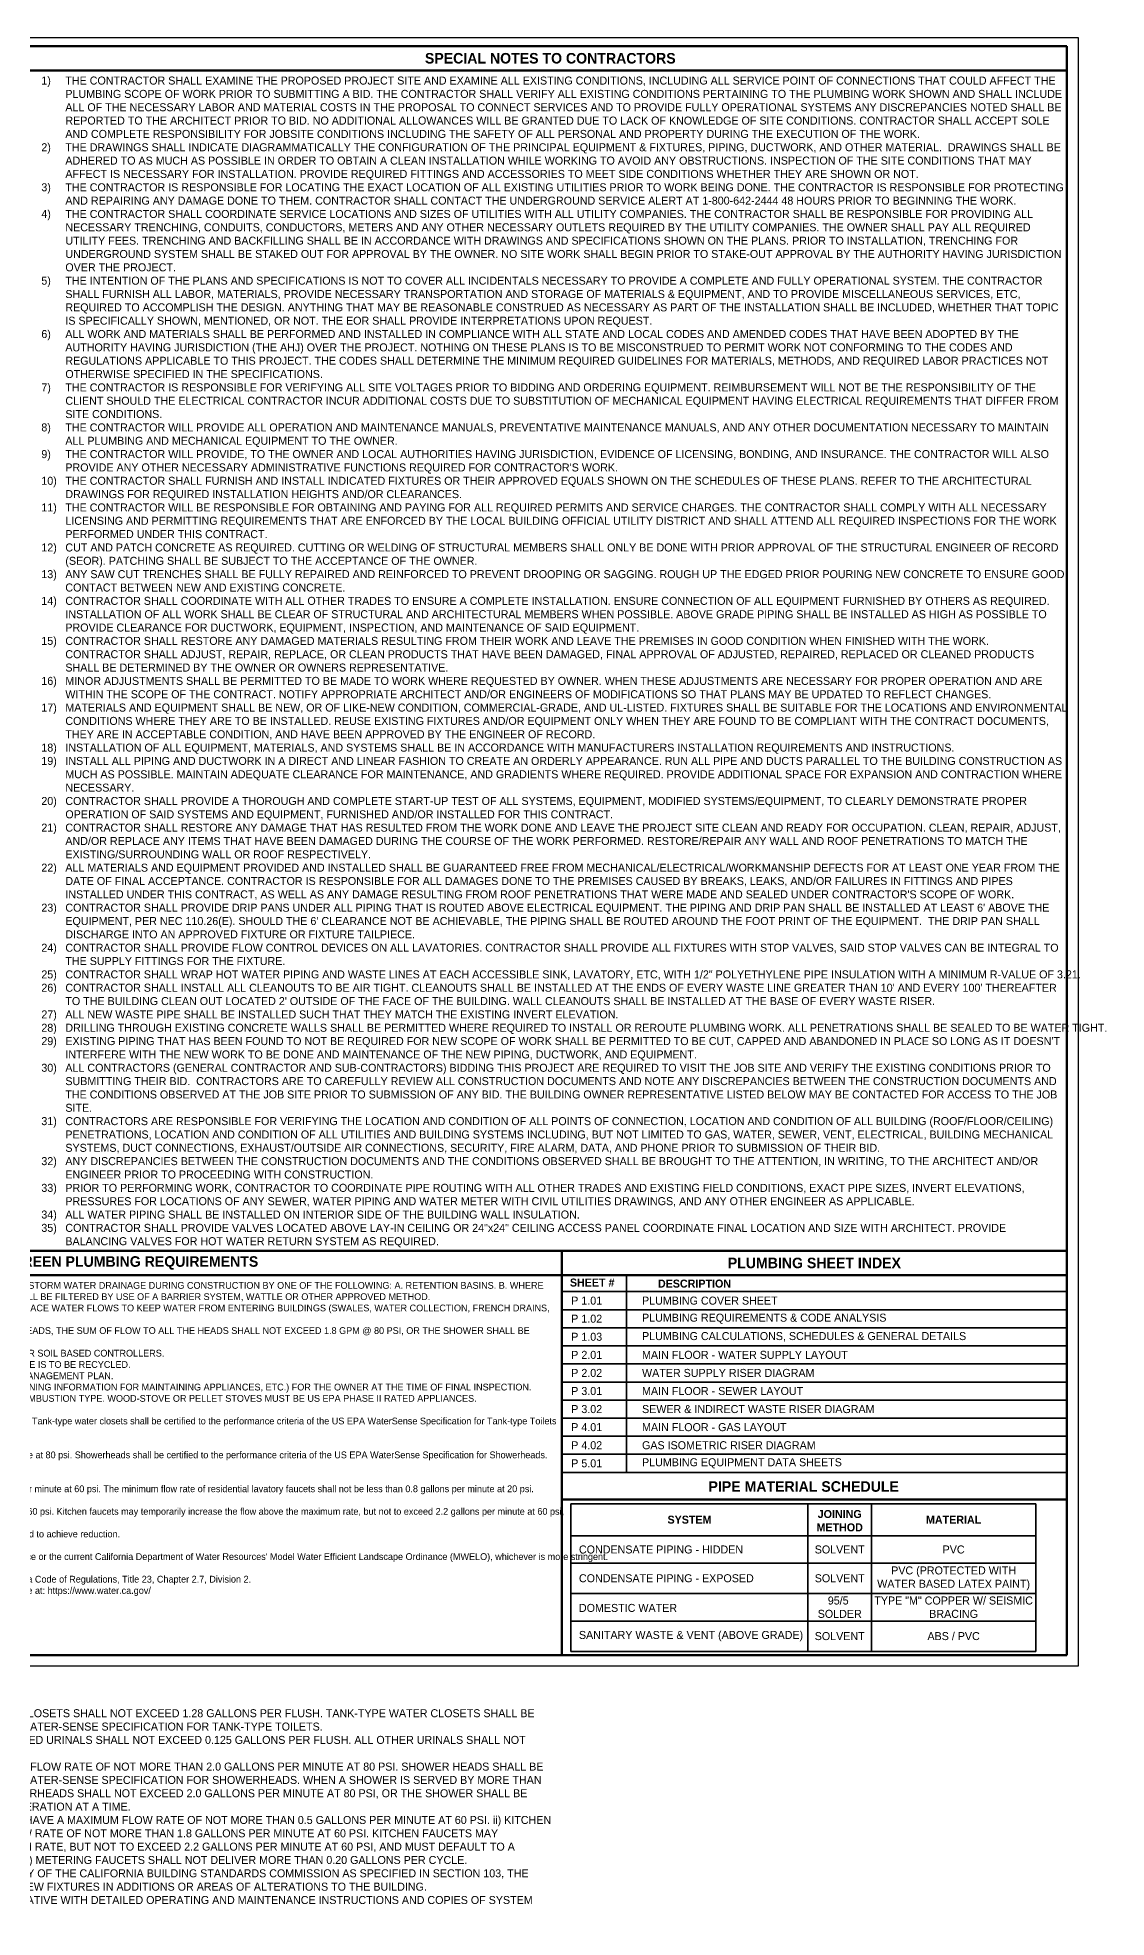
# Model space of a CAD drawing. Header units: inches. Extents: x 2025 to 34930, y -6955 to 4650.
# Drawn here: x 5813 to 6523, y -1845 to -597 of the extents above; entities that cross this region are included whole.
import ezdxf

# ---------------------------------------------------------------- set-up
doc = ezdxf.new("R2010")
doc.units = ezdxf.units.IN
doc.header["$MEASUREMENT"] = 0
doc.layers.get('DEFPOINTS').update_dxf_attribs({"color": 104})
doc.layers.add('PDF-TEXT', color=7, linetype='Continuous', lineweight=35)
doc.styles.add('Century Gothic', font='GOTHIC.TTF', dxfattribs={"height": 5.3125})
doc.styles.add('Century Gothic_B', font='GOTHICB.TTF', dxfattribs={"height": 6.659722})
doc.styles.add('PDF Arial', font='arial.ttf')
doc.styles.add('PDF Arial Bold', font='arialbd.ttf')

msp = doc.modelspace()

# ---------------------------------------------------------------- linework, layer by layer
at = {"layer": 'DEFPOINTS'}
msp.add_lwpolyline([(5035.2, -596.7), (6503.8, -596.7), (6503.8, -1677.8), (5035.2, -1677.8)], close=True, dxfattribs=at)
at = {"layer": 'PDF-TEXT', "color": 42, "lineweight": 100}
for p, q in [((5041.9, -602.5), (6496.3, -602.5)), ((6496.3, -602.5), (6496.3, -1670.6)), ((5041.9, -618.6), (6496.3, -618.6)), ((6496.3, -1402.2), (5574.4, -1402.2)), ((6161.1, -1402.2), (6161.1, -1670.6)), ((6496.3, -1418.2), (5574.4, -1418.2)), ((6496.3, -1567.1), (6161.1, -1567.1)), ((5041.9, -1670.6), (6496.3, -1670.6))]:
    msp.add_line(p, q, dxfattribs=at)
at = {"layer": 'PDF-TEXT'}
for p, q in [((6203.9, -1418.2), (6203.9, -1549.2)), ((6161.1, -1429.2), (6496.3, -1429.2)), ((6161.1, -1441.2), (6496.3, -1441.2)), ((6161.1, -1453.2), (6496.3, -1453.2)), ((6161.1, -1465.2), (6496.3, -1465.2)), ((6161.1, -1477.2), (6496.3, -1477.2)), ((6161.1, -1489.2), (6496.3, -1489.2)), ((6161.1, -1501.2), (6496.3, -1501.2)), ((6161.1, -1513.2), (6496.3, -1513.2)), ((6161.1, -1525.2), (6496.3, -1525.2)), ((6161.1, -1537.2), (6496.3, -1537.2)), ((6161.1, -1549.2), (6496.3, -1549.2)), ((6167.1, -1570), (6475.7, -1570)), ((6167.1, -1570), (6167.1, -1668)), ((6324.4, -1570), (6324.4, -1668)), ((6366.6, -1570), (6366.6, -1668)), ((6475.7, -1570), (6475.7, -1668)), ((6167.1, -1591.2), (6475.7, -1591.2)), ((6167.1, -1609.5), (6475.7, -1609.5)), ((6167.1, -1629.6), (6475.7, -1629.6)), ((6167.1, -1647.9), (6475.7, -1647.9)), ((6167.1, -1668), (6475.7, -1668))]:
    msp.add_line(p, q, dxfattribs=at)

# ---------------------------------------------------------------- texts
at = {"layer": 'PDF-TEXT', "color": 42, "char_height": 7, "attachment_point": 5, "style": 'Century Gothic_B'}
for s, insert, width in [('SPECIAL NOTES TO CONTRACTORS', (6153.4, -610.5), 685.886), ('GALGREEN PLUMBING REQUIREMENTS', (5867.8, -1410.2), 586.784), ('PLUMBING SHEET INDEX', (6328.7, -1410.2), 335.172), ('PIPE MATERIAL SCHEDULE', (6321.6, -1558.6), 356.817)]:
    msp.add_mtext(s, dxfattribs=dict(at, insert=insert, width=width))
at = {"layer": 'PDF-TEXT'}
for s, insert, char_height, width, attachment_point, style in [('\\pxi-3,l3,t3;1)^ITHE CONTRACTOR SHALL EXAMINE THE PROPOSED PROJECT SITE AND EXAMINE ALL EXISTING CONDITIONS, INCLUDING ALL SERVICE POINT OF CONNECTIONS THAT COULD AFFECT THE PLUMBING SCOPE OF WORK PRIOR TO SUBMITTING A BID. THE CONTRACTOR SHALL VERIFY ALL EXISTING CONDITIONS PERTAINING TO THE PLUMBING WORK SHOWN AND SHALL INCLUDE ALL OF THE NECESSARY LABOR AND MATERIAL COSTS IN THE PROPOSAL TO CONNECT SERVICES AND TO PROVIDE FULLY OPERATIONAL SYSTEMS ANY DISCREPANCIES NOTED SHALL BE REPORTED TO THE ARCHITECT PRIOR TO BID. NO ADDITIONAL ALLOWANCES WILL BE GRANTED DUE TO LACK OF KNOWLEDGE OF SITE CONDITIONS. CONTRACTOR SHALL ACCEPT SOLE AND COMPLETE RESPONSIBILITY FOR JOBSITE CONDITIONS INCLUDING THE SAFETY OF ALL PERSONAL AND PROPERTY DURING THE EXECUTION OF THE WORK.\\P2)^ITHE DRAWINGS SHALL INDICATE DIAGRAMMATICALLY THE CONFIGURATION OF THE PRINCIPAL EQUIPMENT & FIXTURES, PIPING, DUCTWORK, AND OTHER MATERIAL.  DRAWINGS SHALL BE ADHERED TO AS MUCH AS POSSIBLE IN ORDER TO OBTAIN A CLEAN INSTALLATION WHILE WORKING TO AVOID ANY OBSTRUCTIONS. INSPECTION OF THE SITE CONDITIONS THAT MAY AFFECT IS NECESSARY FOR INSTALLATION. PROVIDE REQUIRED FITTINGS AND ACCESSORIES TO MEET SIDE CONDITIONS WHETHER THEY ARE SHOWN OR NOT.\\P3)^ITHE CONTRACTOR IS RESPONSIBLE FOR LOCATING THE EXACT LOCATION OF ALL EXISTING UTILITIES PRIOR TO WORK BEING DONE. THE CONTRACTOR IS RESPONSIBLE FOR PROTECTING AND REPAIRING ANY DAMAGE DONE TO THEM. CONTRACTOR SHALL CONTACT THE UNDERGROUND SERVICE ALERT AT 1-800-642-2444 48 HOURS PRIOR TO BEGINNING THE WORK.\\P4)^ITHE CONTRACTOR SHALL COORDINATE SERVICE LOCATIONS AND SIZES OF UTILITIES WITH ALL UTILITY COMPANIES. THE CONTRACTOR SHALL BE RESPONSIBLE FOR PROVIDING ALL NECESSARY TRENCHING, CONDUITS, CONDUCTORS, METERS AND ANY OTHER NECESSARY OUTLETS REQUIRED BY THE UTILITY COMPANIES. THE OWNER SHALL PAY ALL REQUIRED UTILITY FEES. TRENCHING AND BACKFILLING SHALL BE IN ACCORDANCE WITH DRAWINGS AND SPECIFICATIONS SHOWN ON THE PLANS. PRIOR TO INSTALLATION, TRENCHING FOR UNDERGROUND SYSTEM SHALL BE STAKED OUT FOR APPROVAL BY THE OWNER. NO SITE WORK SHALL BEGIN PRIOR TO STAKE-OUT APPROVAL BY THE AUTHORITY HAVING JURISDICTION OVER THE PROJECT.\\P5)^ITHE INTENTION OF THE PLANS AND SPECIFICATIONS IS NOT TO COVER ALL INCIDENTALS NECESSARY TO PROVIDE A COMPLETE AND FULLY OPERATIONAL SYSTEM. THE CONTRACTOR SHALL FURNISH ALL LABOR, MATERIALS, PROVIDE NECESSARY TRANSPORTATION AND STORAGE OF MATERIALS & EQUIPMENT, AND TO PROVIDE MISCELLANEOUS SERVICES, ETC, REQUIRED TO ACCOMPLISH THE DESIGN. ANYTHING THAT MAY BE REASONABLE CONSTRUED AS NECESSARY AS PART OF THE INSTALLATION SHALL BE INCLUDED, WHETHER THAT TOPIC IS SPECIFICALLY SHOWN, MENTIONED, OR NOT. THE EOR SHALL PROVIDE INTERPRETATIONS UPON REQUEST.\\P6)^IALL WORK AND MATERIALS SHALL BE PERFORMED AND INSTALLED IN COMPLIANCE WITH ALL STATE AND LOCAL CODES AND AMENDED CODES THAT HAVE BEEN ADOPTED BY THE AUTHORITY HAVING JURISDICTION (THE AHJ) OVER THE PROJECT. NOTHING ON THESE PLANS IS TO BE MISCONSTRUED TO PERMIT WORK NOT CONFORMING TO THE CODES AND REGULATIONS APPLICABLE TO THIS PROJECT. THE CODES SHALL DETERMINE THE MINIMUM REQUIRED GUIDELINES FOR MATERIALS, METHODS, AND REQUIRED LABOR PRACTICES NOT OTHERWISE SPECIFIED IN THE SPECIFICATIONS.\\P7)^ITHE CONTRACTOR IS RESPONSIBLE FOR VERIFYING ALL SITE VOLTAGES PRIOR TO BIDDING AND ORDERING EQUIPMENT. REIMBURSEMENT WILL NOT BE THE RESPONSIBILITY OF THE CLIENT SHOULD THE ELECTRICAL CONTRACTOR INCUR ADDITIONAL COSTS DUE TO SUBSTITUTION OF MECHANICAL EQUIPMENT HAVING ELECTRICAL REQUIREMENTS THAT DIFFER FROM SITE CONDITIONS.\\P8)^ITHE CONTRACTOR WILL PROVIDE ALL OPERATION AND MAINTENANCE MANUALS, PREVENTATIVE MAINTENANCE MANUALS, AND ANY OTHER DOCUMENTATION NECESSARY TO MAINTAIN ALL PLUMBING AND MECHANICAL EQUIPMENT TO THE OWNER.\\P9)^ITHE CONTRACTOR WILL PROVIDE, TO THE OWNER AND LOCAL AUTHORITIES HAVING JURISDICTION, EVIDENCE OF LICENSING, BONDING, AND INSURANCE. THE CONTRACTOR WILL ALSO PROVIDE ANY OTHER NECESSARY ADMINISTRATIVE FUNCTIONS REQUIRED FOR CONTRACTOR\'S WORK.\\P10)^ITHE CONTRACTOR SHALL FURNISH AND INSTALL INDICATED FIXTURES OR THEIR APPROVED EQUALS SHOWN ON THE SCHEDULES OF THESE PLANS. REFER TO THE ARCHITECTURAL DRAWINGS FOR REQUIRED INSTALLATION HEIGHTS AND/OR CLEARANCES.\\P11)^ITHE CONTRACTOR WILL BE RESPONSIBLE FOR OBTAINING AND PAYING FOR ALL REQUIRED PERMITS AND SERVICE CHARGES. THE CONTRACTOR SHALL COMPLY WITH ALL NECESSARY LICENSING AND PERMITTING REQUIREMENTS THAT ARE ENFORCED BY THE LOCAL BUILDING OFFICIAL UTILITY DISTRICT AND SHALL ATTEND ALL REQUIRED INSPECTIONS FOR THE WORK PERFORMED UNDER THIS CONTRACT.\\P12)^ICUT AND PATCH CONCRETE AS REQUIRED. CUTTING OR WELDING OF STRUCTURAL MEMBERS SHALL ONLY BE DONE WITH PRIOR APPROVAL OF THE STRUCTURAL ENGINEER OF RECORD (SEOR). PATCHING SHALL BE SUBJECT TO THE ACCEPTANCE OF THE OWNER.\\P13)^IANY SAW CUT TRENCHES SHALL BE FULLY REPAIRED AND REINFORCED TO PREVENT DROOPING OR SAGGING. ROUGH UP THE EDGED PRIOR POURING NEW CONCRETE TO ENSURE GOOD CONTACT BETWEEN NEW AND EXISTING CONCRETE.\\P14)^ICONTRACTOR SHALL COORDINATE WITH ALL OTHER TRADES TO ENSURE A COMPLETE INSTALLATION. ENSURE CONNECTION OF ALL EQUIPMENT FURNISHED BY OTHERS AS REQUIRED. INSTALLATION OF ALL WORK SHALL BE CLEAR OF STRUCTURAL AND ARCHITECTURAL MEMBERS WHEN POSSIBLE. ABOVE GRADE PIPING SHALL BE INSTALLED AS HIGH AS POSSIBLE TO PROVIDE CLEARANCE FOR DUCTWORK, EQUIPMENT, INSPECTION, AND MAINTENANCE OF SAID EQUIPMENT.\\P15)^ICONTRACTOR SHALL RESTORE ANY DAMAGED MATERIALS RESULTING FROM THEIR WORK AND LEAVE THE PREMISES IN GOOD CONDITION WHEN FINISHED WITH THE WORK.  CONTRACTOR SHALL ADJUST, REPAIR, REPLACE, OR CLEAN PRODUCTS THAT HAVE BEEN DAMAGED, FINAL APPROVAL OF ADJUSTED, REPAIRED, REPLACED OR CLEANED PRODUCTS SHALL BE DETERMINED BY THE OWNER OR OWNERS REPRESENTATIVE.\\P16)^IMINOR ADJUSTMENTS SHALL BE PERMITTED TO BE MADE TO WORK WHERE REQUESTED BY OWNER. WHEN THESE ADJUSTMENTS ARE NECESSARY FOR PROPER OPERATION AND ARE WITHIN THE SCOPE OF THE CONTRACT. NOTIFY APPROPRIATE ARCHITECT AND/OR ENGINEERS OF MODIFICATIONS SO THAT PLANS MAY BE UPDATED TO REFLECT CHANGES.\\P17)^IMATERIALS AND EQUIPMENT SHALL BE NEW, OR OF LIKE-NEW CONDITION, COMMERCIAL-GRADE, AND UL-LISTED. FIXTURES SHALL BE SUITABLE FOR THE LOCATIONS AND ENVIRONMENTAL CONDITIONS WHERE THEY ARE TO BE INSTALLED. REUSE EXISTING FIXTURES AND/OR EQUIPMENT ONLY WHEN THEY ARE FOUND TO BE COMPLIANT WITH THE CONTRACT DOCUMENTS, THEY ARE IN ACCEPTABLE CONDITION, AND HAVE BEEN APPROVED BY THE ENGINEER OF RECORD.\\P18)^IINSTALLATION OF ALL EQUIPMENT, MATERIALS, AND SYSTEMS SHALL BE IN ACCORDANCE WITH MANUFACTURERS INSTALLATION REQUIREMENTS AND INSTRUCTIONS.\\P19)^IINSTALL ALL PIPING AND DUCTWORK IN A DIRECT AND LINEAR FASHION TO CREATE AN ORDERLY APPEARANCE. RUN ALL PIPE AND DUCTS PARALLEL TO THE BUILDING CONSTRUCTION AS MUCH AS POSSIBLE. MAINTAIN ADEQUATE CLEARANCE FOR MAINTENANCE, AND GRADIENTS WHERE REQUIRED. PROVIDE ADDITIONAL SPACE FOR EXPANSION AND CONTRACTION WHERE NECESSARY.\\P20)^ICONTRACTOR SHALL PROVIDE A THOROUGH AND COMPLETE START-UP TEST OF ALL SYSTEMS, EQUIPMENT, MODIFIED SYSTEMS/EQUIPMENT, TO CLEARLY DEMONSTRATE PROPER OPERATION OF SAID SYSTEMS AND EQUIPMENT, FURNISHED AND/OR INSTALLED FOR THIS CONTRACT.\\P21)^ICONTRACTOR SHALL RESTORE ANY DAMAGE THAT HAS RESULTED FROM THE WORK DONE AND LEAVE THE PROJECT SITE CLEAN AND READY FOR OCCUPATION. CLEAN, REPAIR, ADJUST, AND/OR REPLACE ANY ITEMS THAT HAVE BEEN DAMAGED DURING THE COURSE OF THE WORK PERFORMED. RESTORE/REPAIR ANY WALL AND ROOF PENETRATIONS TO MATCH THE EXISTING/SURROUNDING WALL OR ROOF RESPECTIVELY.\\P22)^IALL MATERIALS AND EQUIPMENT PROVIDED AND INSTALLED SHALL BE GUARANTEED FREE FROM MECHANICAL/ELECTRICAL/WORKMANSHIP DEFECTS FOR AT LEAST ONE YEAR FROM THE DATE OF FINAL ACCEPTANCE. CONTRACTOR IS RESPONSIBLE FOR ALL DAMAGES DONE TO THE PREMISES CAUSED BY BREAKS, LEAKS, AND/OR FAILURES IN FITTINGS AND PIPES INSTALLED UNDER THIS CONTRACT, AS WELL AS ANY DAMAGE RESULTING FROM ROOF PENETRATIONS THAT WERE MADE AND SEALED UNDER CONTRACTOR\'S SCOPE OF WORK.\\P23)^ICONTRACTOR SHALL PROVIDE DRIP PANS UNDER ALL PIPING THAT IS ROUTED ABOVE ELECTRICAL EQUIPMENT. THE PIPING AND DRIP PAN SHALL BE INSTALLED AT LEAST 6\' ABOVE THE EQUIPMENT, PER NEC 110.26(E). SHOULD THE 6\' CLEARANCE NOT BE ACHIEVABLE, THE PIPING SHALL BE ROUTED AROUND THE FOOT PRINT OF THE EQUIPMENT.  THE DRIP PAN SHALL DISCHARGE INTO AN APPROVED FIXTURE OR FIXTURE TAILPIECE.\\P24)^ICONTRACTOR SHALL PROVIDE FLOW CONTROL DEVICES ON ALL LAVATORIES. CONTRACTOR SHALL PROVIDE ALL FIXTURES WITH STOP VALVES, SAID STOP VALVES CAN BE INTEGRAL TO THE SUPPLY FITTINGS FOR THE FIXTURE.\\P25)^ICONTRACTOR SHALL WRAP HOT WATER PIPING AND WASTE LINES AT EACH ACCESSIBLE SINK, LAVATORY, ETC, WITH 1/2" POLYETHYLENE PIPE INSULATION WITH A MINIMUM R-VALUE OF 3.21.\\P26)^ICONTRACTOR SHALL INSTALL ALL CLEANOUTS TO BE AIR TIGHT. CLEANOUTS SHALL BE INSTALLED AT THE ENDS OF EVERY WASTE LINE GREATER THAN 10\' AND EVERY 100\' THEREAFTER TO THE BUILDING CLEAN OUT LOCATED 2\' OUTSIDE OF THE FACE OF THE BUILDING. WALL CLEANOUTS SHALL BE INSTALLED AT THE BASE OF EVERY WASTE RISER.\\P27)^IALL NEW WASTE PIPE SHALL BE INSTALLED SUCH THAT THEY MATCH THE EXISTING INVERT ELEVATION. \\P28)^IDRILLING THROUGH EXISTING CONCRETE WALLS SHALL BE PERMITTED WHERE REQUIRED TO INSTALL OR REROUTE PLUMBING WORK. ALL PENETRATIONS SHALL BE SEALED TO BE WATER TIGHT.\\P29)^IEXISTING PIPING THAT HAS BEEN FOUND TO NOT BE REQUIRED FOR NEW SCOPE OF WORK SHALL BE PERMITTED TO BE CUT, CAPPED AND ABANDONED IN PLACE SO LONG AS IT DOESN\'T INTERFERE WITH THE NEW WORK TO BE DONE AND MAINTENANCE OF THE NEW PIPING, DUCTWORK, AND EQUIPMENT.\\P30)^IALL CONTRACTORS (GENERAL CONTRACTOR AND SUB-CONTRACTORS) BIDDING THIS PROJECT ARE REQUIRED TO VISIT THE JOB SITE AND VERIFY THE EXISTING CONDITIONS PRIOR TO SUBMITTING THEIR BID.  CONTRACTORS ARE TO CAREFULLY REVIEW ALL CONSTRUCTION DOCUMENTS AND NOTE ANY DISCREPANCIES BETWEEN THE CONSTRUCTION DOCUMENTS AND THE CONDITIONS OBSERVED AT THE JOB SITE PRIOR TO SUBMISSION OF ANY BID. THE BUILDING OWNER REPRESENTATIVE LISTED BELOW MAY BE CONTACTED FOR ACCESS TO THE JOB SITE.\\P31)^ICONTRACTORS ARE RESPONSIBLE FOR VERIFYING THE LOCATION AND CONDITION OF ALL POINTS OF CONNECTION, LOCATION AND CONDITION OF ALL BUILDING (ROOF/FLOOR/CEILING) PENETRATIONS, LOCATION AND CONDITION OF ALL UTILITIES AND BUILDING SYSTEMS INCLUDING, BUT NOT LIMITED TO GAS, WATER, SEWER, VENT, ELECTRICAL, BUILDING MECHANICAL SYSTEMS, DUCT CONNECTIONS, EXHAUST/OUTSIDE AIR CONNECTIONS, SECURITY, FIRE ALARM, DATA, AND PHONE PRIOR TO SUBMISSION OF THEIR BID.\\P32)^IANY DISCREPANCIES BETWEEN THE CONSTRUCTION DOCUMENTS AND THE CONDITIONS OBSERVED SHALL BE BROUGHT TO THE ATTENTION, IN WRITING, TO THE ARCHITECT AND/OR ENGINEER PRIOR TO PROCEEDING WITH CONSTRUCTION.\\P{\\A1;33)^IPRIOR TO PERFORMING WORK, CONTRACTOR TO COORDINATE PIPE ROUTING WITH ALL OTHER TRADES AND EXISTING FIELD CONDITIONS, EXACT PIPE SIZES, INVERT ELEVATIONS, PRESSURES FOR LOCATIONS OF ANY SEWER, WATER PIPING AND WATER METER WITH CIVIL UTILITIES DRAWINGS, AND ANY OTHER ENGINEER AS APPLICABLE.\\P34)^IALL WATER PIPING SHALL BE INSTALLED ON INTERIOR SIDE OF THE BUILDING WALL INSULATION.\\P35)^ICONTRACTOR SHALL PROVIDE VALVES LOCATED ABOVE LAY-IN CEILING OR 24"x24" CEILING ACCESS PANEL COORDINATE FINAL LOCATION AND SIZE WITH ARCHITECT. PROVIDE BALANCING VALVES FOR HOT WATER RETURN SYSTEM AS REQUIRED.}', (5815.6, -622.6), 5.3125, 679.063, 1, 'Century Gothic'), ('\\pxi1;{\\fCentury Gothic|b1|i0|c0|p34;SHEET #}', (6161.1, -1423.2), 5.312, 42.761, 4, 'PDF Arial'), ('\\pxi-2,l2;{\\fCentury Gothic|b1|i0|c0|p34;^IDESCRIPTION}', (6203.6, -1423.9), 5.312, 292.723, 4, 'PDF Arial Bold'), ("PROJECTS WHICH DISTURB LESS THAN ONE ACRE OF SOIL SHALL MANAGE STORM WATER DRAINAGE DURING CONSTRUCTION BY ONE OF THE FOLLOWING: A. RETENTION BASINS. B. WHERE STORM WATER IS CONVEYED TO A PUBLIC DRAINAGE SYSTEM, WATER SHALL BE FILTERED BY USE OF A BARRIER SYSTEM, WATTLE OR OTHER APPROVED METHOD.\\P{\\fCentury Gothic|b1|i0|c0|p34;\\LCGC 4.106.3.}  SITE GRADING OR DRAINAGE SYSTEM WILL MANAGE ALL SURFACE WATER FLOWS TO KEEP WATER FROM ENTERING BUILDINGS (SWALES, WATER COLLECTION, FRENCH DRAINS, ETC.). EXCEPTION:  ADDITIONS NOT ALTERING THE DRAINAGE PATH.\\P{\\fCentury Gothic|b1|i0|c0|p34;\\LCGC 4.303.1.3.2.} WHEN A SHOWER IS PROVIDED WITH MULTIPLE SHOWER HEADS, THE SUM OF FLOW TO ALL THE HEADS SHALL NOT EXCEED 1.8 GPM @ 80 PSI, OR THE SHOWER SHALL BE DESIGNED SO THAT ONLY ONE HEAD IS ON AT A TIME. \\P{\\fCentury Gothic|b1|i0|c0|p34;\\LCGC 4.304.1\\l.} LANDSCAPE IRRIGATION WATER USE SHALL HAVE WEATHER OR SOIL BASED CONTROLLERS. \\P{\\fCentury Gothic|b1|i0|c0|p34;\\LCGC 4.408.1.} THE PLANS THAT A MINIMUM OF 65% OF CONSTRUCTION WASTE IS TO BE RECYCLED. \\P{\\fCentury Gothic|b1|i0|c0|p34;\\LCGC 4.408.2.\\l }THE CONTRACTOR SHALL SUBMIT A CONSTRUCTION WASTE MANAGEMENT PLAN.\\P{\\fCentury Gothic|b1|i0|c0|p34;\\LCGC 4.410.1.\\fCentury Gothic|b0|i0|c0|p34; } THE BUILDER IS TO PROVIDE AN OPERATION MANUAL (CONTAINING INFORMATION FOR MAINTAINING APPLIANCES, ETC.) FOR THE OWNER AT THE TIME OF FINAL INSPECTION. \\P{\\fCentury Gothic|b1|i0|c0|p34;\\LCGC 4.503.1.}  THE GAS FIREPLACE(S) SHALL BE A DIRECT-VENT SEALED- COMBUSTION TYPE. WOOD-STOVE OR PELLET STOVES MUST BE US EPA PHASE II RATED APPLIANCES. \\P{\\LCGC 4.303.1.1 Water Closets\\P}The effective flush volume of all water closets shall not exceed 1.28 gallons per flush. Tank-type water closets shall be certified to the performance criteria of the US EPA WaterSense Specification for Tank-type Toilets\\P{\\LCGC 4.303.1.3 Showerheads\\P}4.303.1.3.1 Single Showerhead\\PShowerheads shall have a maximum flow rate of not more than 1.8 gallons per minute at 80 psi. Showerheads shall be certified to the performance criteria of the US EPA WaterSense Specification for Showerheads.{\\L\\PCGC 4.303.1.4 Faucets}\\P4.303.1.4.1 Residential Lavatory Faucets\\PThe maximum flow rate of residential lavatory faucets shall not exceed 1.2 gallons per minute at 60 psi. The minimum flow rate of residential lavatory faucets shall not be less than 0.8 gallons per minute at 20 psi.\\P{\\LCGC 4.303.1.4.4 Kitchen Faucets\\P}The maximum flow rate of kitchen faucets shall not exceed 1.8 gallons per minute at 60 psi. Kitchen faucets may temporarily increase the flow above the maximum rate, but not to exceed 2.2 gallons per minute at 60 psi, and must default to a maximum flow rate of 1.8 gallons per minute at 60 psi.\\PNote: Where complying faucets are unavailable, aerators or other means may be used to achieve reduction.{\\L\\PCGC 4.1 Outdoor Potable Water Use in Landscape Areas}\\PResidential developments shall comply with a local water efficient landscape ordinance or the current California Department of Water Resources' Model Water Efficient Landscape Ordinance (MWELO), whichever is more stringent.\\PNotes:\\PThe Model Water Efficient Landscape Ordinance (MWELO) is located in the California Code of Regulations, Title 23, Chapter 2.7, Division 2.\\PMWELO and supporting documents, including a water budget calculator, are available at: https://www.water.ca.gov/", (5580.9, -1422.8), 4.5, 580.253, 1, 'Century Gothic'), ('{\\fCentury Gothic|b1|i0|c0|p34;SYSTEM}', (6245.8, -1580.6), 5.312, 157.215, 5, 'Century Gothic_B'), ('{\\fCentury Gothic|b1|i0|c0|p34;JOINING METHOD}', (6345.5, -1581.3), 5.312, 42.253, 5, 'Century Gothic_B'), ('{\\fCentury Gothic|b1|i0|c0|p34;MATERIAL}', (6421.1, -1580.6), 5.312, 109.063, 5, 'Century Gothic_B'), ('\\pxl1,ql;CONDENSATE PIPING - HIDDEN', (6167.1, -1600.4), 5.312, 157.215, 4, 'Century Gothic'), ('SOLVENT', (6345.5, -1600.4), 5.31, 42.253, 5, 'Century Gothic'), ('PVC', (6421.1, -1600.4), 5.31, 109.063, 5, 'Century Gothic'), ('\\pxl1,ql;CONDENSATE PIPING - EXPOSED', (6167.1, -1619.5), 5.312, 157.215, 4, 'Century Gothic'), ('SOLVENT', (6345.5, -1619.5), 5.31, 42.253, 5, 'Century Gothic'), ('PVC (PROTECTED WITH WATER BASED LATEX PAINT)', (6421.1, -1619.5), 5.312, 109.063, 5, 'Century Gothic'), ('\\A1;95/5  SOLDER', (6345.5, -1638.7), 5.312, 42.253, 5, 'Century Gothic'), ('TYPE "M" COPPER W/ SEISMIC BRACING', (6421.1, -1638.7), 5.312, 109.063, 5, 'Century Gothic'), ('\\pxl1,ql;DOMESTIC WATER ', (6167.1, -1639.2), 5.312, 157.215, 4, 'Century Gothic'), ('\\pxl1,ql;SANITARY WASTE & VENT (ABOVE GRADE)', (6167.1, -1657.9), 5.312, 157.215, 4, 'Century Gothic'), ('SOLVENT', (6345.5, -1657.9), 5.31, 42.253, 5, 'Century Gothic'), ('ABS / PVC', (6421.1, -1657.9), 5.31, 109.063, 5, 'Century Gothic')]:
    msp.add_mtext(s, dxfattribs=dict(at, insert=insert, char_height=char_height, width=width, attachment_point=attachment_point, style=style))
at = {"layer": 'PDF-TEXT', "color": 6}
for s, insert, char_height, width, attachment_point, style in [('{\\fCentury Gothic|b0|i0|c0|p34;P 1.01}', (6167.3, -1435.2), 5.312, 42.761, 4, 'PDF Arial'), ('\\pxi-2,l2;{\\fCentury Gothic|b0|i0|c0|p34;PLUMBING COVER SHEET}', (6214.3, -1435.2), 5.312, 282.042, 4, 'PDF Arial'), ('{\\fCentury Gothic|b0|i0|c0|p34;P 1.02}', (6167.3, -1447.2), 5.312, 42.761, 4, 'PDF Arial'), ('\\pxi-2,l2;{\\fCentury Gothic|b0|i0|c0|p34;PLUMBING REQUIREMENTS & CODE ANALYSIS}', (6214.3, -1447.2), 5.312, 282.042, 4, 'PDF Arial'), ('{\\fCentury Gothic|b0|i0|c0|p34;P 1.03}', (6167.3, -1459.2), 5.312, 42.761, 4, 'PDF Arial'), ('{\\fCentury Gothic|b0|i0|c0|p34;PLUMBING CALCULATIONS, SCHEDULES & GENERAL DETAILS}', (6214.3, -1459.2), 5.312, 282.042, 4, 'PDF Arial'), ('{\\fCentury Gothic|b0|i0|c0|p34;P 2.01}', (6167.3, -1471.2), 5.312, 42.761, 4, 'PDF Arial'), ('\\pxi-2,l2;{\\fCentury Gothic|b0|i0|c0|p34;MAIN FLOOR - WATER SUPPLY LAYOUT}', (6214.3, -1471.2), 5.312, 282.042, 4, 'PDF Arial'), ('{\\fCentury Gothic|b0|i0|c0|p34;P 2.02}', (6167.3, -1483.2), 5.312, 42.761, 4, 'PDF Arial'), ('{\\fCentury Gothic|b0|i0|c0|p34;WATER SUPPLY RISER DIAGRAM}', (6214.3, -1483.2), 5.312, 282.042, 4, 'PDF Arial'), ('{\\fCentury Gothic|b0|i0|c0|p34;P 3.01}', (6167.3, -1495.2), 5.312, 42.761, 4, 'PDF Arial'), ('{\\fCentury Gothic|b0|i0|c0|p34;MAIN FLOOR - SEWER LAYOUT}', (6214.3, -1495.2), 5.312, 282.042, 4, 'PDF Arial'), ('{\\fCentury Gothic|b0|i0|c0|p34;P 3.02}', (6167.3, -1507.2), 5.312, 42.761, 4, 'PDF Arial'), ('{\\fCentury Gothic|b0|i0|c0|p34;SEWER & INDIRECT WASTE RISER DIAGRAM}', (6214.3, -1507.2), 5.312, 282.042, 4, 'PDF Arial'), ('{\\fCentury Gothic|b0|i0|c0|p34;P 4.01}', (6167.3, -1519.2), 5.312, 42.761, 4, 'PDF Arial'), ('{\\fCentury Gothic|b0|i0|c0|p34;MAIN FLOOR - GAS LAYOUT}', (6214.3, -1519.2), 5.312, 282.042, 4, 'PDF Arial'), ('{\\fCentury Gothic|b0|i0|c0|p34;P 4.02}', (6167.3, -1531.2), 5.312, 42.761, 4, 'PDF Arial'), ('{\\fCentury Gothic|b0|i0|c0|p34;GAS ISOMETRIC RISER DIAGRAM}', (6214.3, -1531.2), 5.312, 282.042, 4, 'PDF Arial'), ('{\\fCentury Gothic|b0|i0|c0|p34;P 5.01}', (6167.3, -1543.2), 5.312, 37.407, 4, 'PDF Arial'), ('{\\fCentury Gothic|b0|i0|c0|p34;PLUMBING EQUIPMENT DATA SHEETS}', (6214.3, -1543.2), 5.312, 282.042, 4, 'PDF Arial'), ('{\\fCentury Gothic|b1|i0|c0|p34;\\LFOR COMMERCIAL:\\P\\PCGC 5.303.3.1.} THE EFFECTIVE FLUSH VOLUME OF ALL WATER CLOSETS SHALL NOT EXCEED 1.28 GALLONS PER FLUSH. TANK-TYPE WATER CLOSETS SHALL BE CERTIFIED TO THE PERFORMANCE CRITERIA OF THE U.S. EPA WATER-SENSE SPECIFICATION FOR TANK-TYPE TOILETS.  \\P{\\fCentury Gothic|b1|i0|c0|p34;\\LCGC 5.303.3.2}. THE EFFECTIVE FLUSH VOLUME OF WALL-MOUNTED URINALS SHALL NOT EXCEED 0.125 GALLONS PER FLUSH. ALL OTHER URINALS SHALL NOT EXCEED 0.5 GALLONS PER FLUSH.  \\P{\\fCentury Gothic|b1|i0|c0|p34;\\LCGC 5.303.3.3.} SINGLE SHOWERHEADS SHALL HAVE A MAXIMUM FLOW RATE OF NOT MORE THAN 2.0 GALLONS PER MINUTE AT 80 PSI. SHOWER HEADS SHALL BE CERTIFIED TO THE PERFORMANCE CRITERIA OF THE U.S. EPA WATER-SENSE SPECIFICATION FOR SHOWERHEADS. WHEN A SHOWER IS SERVED BY MORE THAN ONE SHOWERHEAD, THE COMBINED FLOW RATE OF ALL SHOWERHEADS SHALL NOT EXCEED 2.0 GALLONS PER MINUTE AT 80 PSI, OR THE SHOWER SHALL BE DESIGNED TO ALLOW ONLY ONE SHOWER OUTLET TO BE IN OPERATION AT A TIME.  \\P{\\fCentury Gothic|b1|i0|c0|p34;\\LCGC 5.303.3.4.}  i) NONRESIDENTIAL LAVATORY FAUCETS SHALL HAVE A MAXIMUM FLOW RATE OF NOT MORE THAN 0.5 GALLONS PER MINUTE AT 60 PSI. ii) KITCHEN FAUCETS AND WASH FOUNTAINS SHALL HAVE A MAXIMUM FLOW RATE OF NOT MORE THAN 1.8 GALLONS PER MINUTE AT 60 PSI. KITCHEN FAUCETS MAY TEMPORARILY INCREASE THE FLOW RATE ABOVE THE MAXIMUM RATE, BUT NOT TO EXCEED 2.2 GALLONS PER MINUTE AT 60 PSI, AND MUST DEFAULT TO A MAXIMUM FLOW RATE OF 1.8 GALLONS PER MINUTE AT 60 PSI. iii) METERING FAUCETS SHALL NOT DELIVER MORE THAN 0.20 GALLONS PER CYCLE.  \\P{\\fCentury Gothic|b1|i0|c0|p34;\\LCGC 5.303.5.}  FOR THOSE OCCUPANCIES WITHIN THE AUTHORITY OF THE CALIFORNIA BUILDING STANDARDS COMMISSION AS SPECIFIED IN SECTION 103, THE PROVISIONS OF SECTION 5.303.3 AND 5.3034 SHALL APPLY TO NEW FIXTURES IN ADDITIONS OR AREAS OF ALTERATIONS TO THE BUILDING.  \\P{\\fCentury Gothic|b1|i0|c0|p34;\\LCGC 5.410.4.5.}  PROVIDE THE BUILDING OWNER OR REPRESENTATIVE WITH DETAILED OPERATING AND MAINTENANCE INSTRUCTIONS AND COPIES OF SYSTEM PRIOR TO FINAL INSPECTION.', (5581.6, -1688.7), 5.3125, 576.451, 1, 'Century Gothic')]:
    msp.add_mtext(s, dxfattribs=dict(at, insert=insert, char_height=char_height, width=width, attachment_point=attachment_point, style=style))

doc.saveas('drawing.dxf')
